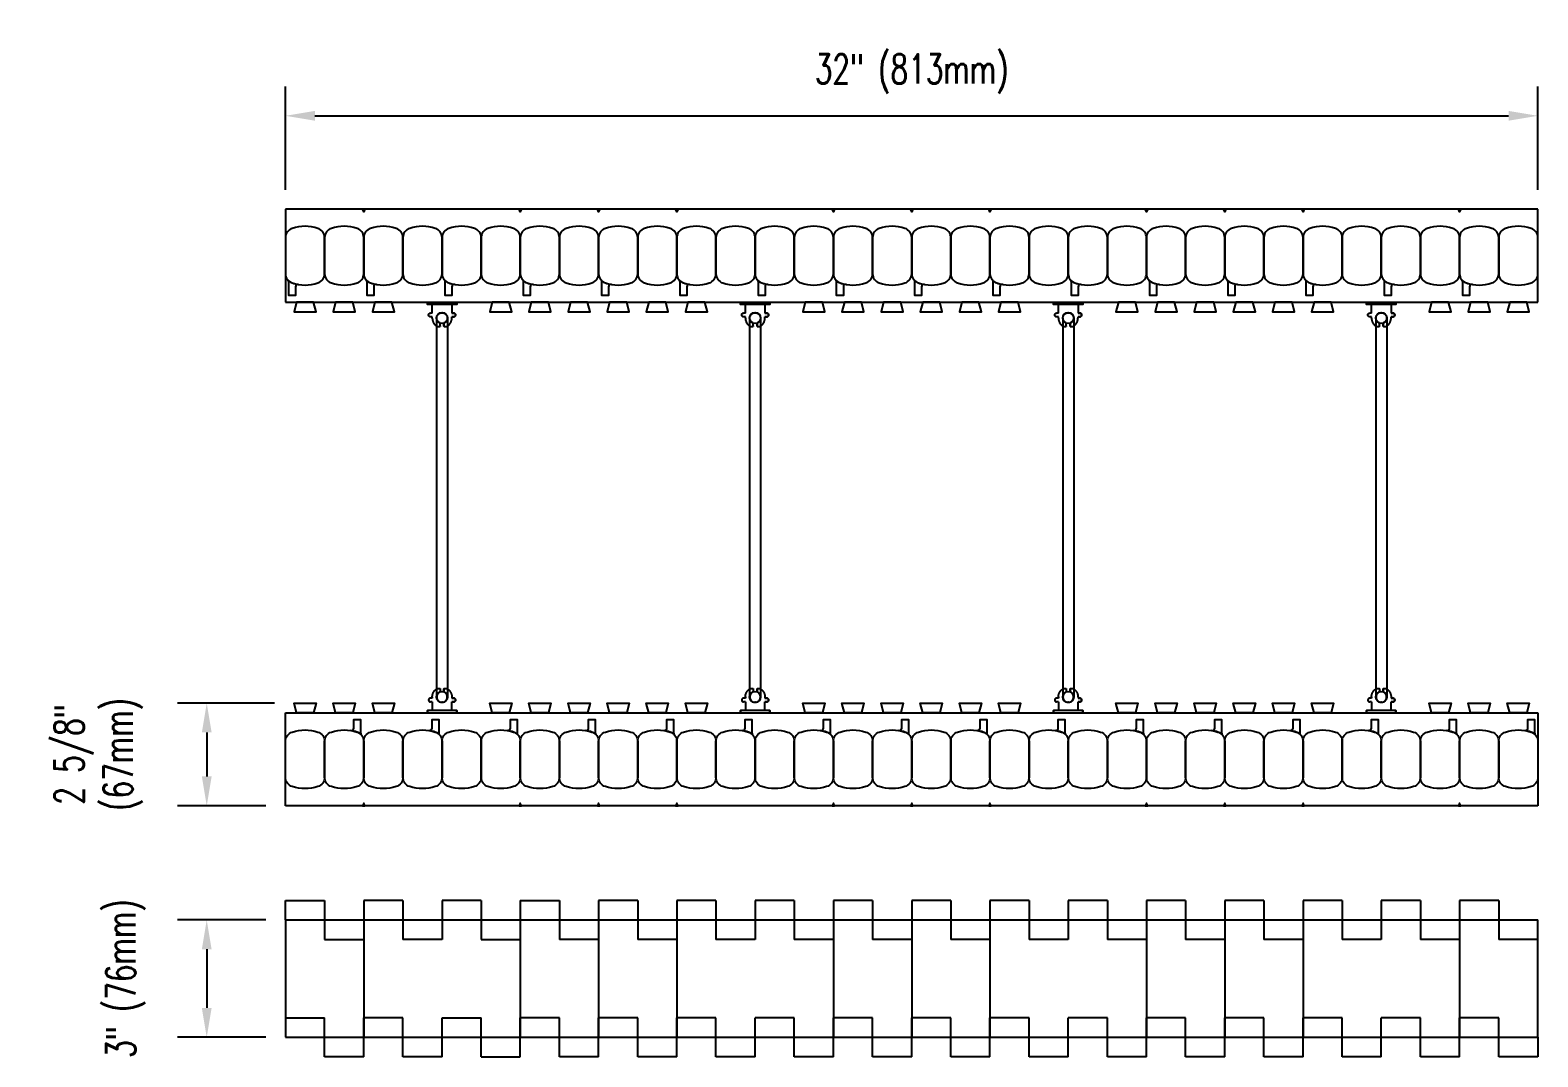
# Model space of a CAD drawing. Header units: inches. Extents: x 356.1 to 397.8, y 135.1 to 194.9.
# Drawn here: x 356.08 to 394.61, y 168.63 to 194.88 of the extents above; entities that cross this region are included whole.
import ezdxf

# ---------------------------------------------------------------- set-up
doc = ezdxf.new("R2010")
doc.units = ezdxf.units.IN
doc.header["$MEASUREMENT"] = 0
for name, color, linetype in [('line25', 2, 'Continuous'), ('LINE50', 5, 'Continuous'), ('LINE9', 9, 'Continuous'), ('TEXT', 4, 'Continuous')]:
    doc.layers.add(name, color=color, linetype=linetype)
doc.styles.add('DIM', font='romans.shx', dxfattribs={"width": 0.7})
doc.dimstyles.new('ext_8', dxfattribs={"dimscale": 8, "dimtxt": 0.09375, "dimasz": 0.09375, "dimexe": 0.09375, "dimexo": 0.0625, "dimgap": 0.0625, "dimtad": 1, "dimdec": 3, "dimzin": 3, "dimdsep": 46, "dimlunit": 4, "dimtxsty": 'DIM', "dimcen": 0.09, "dimdle": 0.09375, "dimclrt": 4, "dimadec": 0, "dimazin": 0, "dimtfac": 1, "dimtdec": 3, "dimtmove": 2, "dimatfit": 3, "dimfxl": 0, "dimfrac": 2, "dimtolj": 1, "dimtzin": 0, "dimarcsym": 0})

# ---------------------------------------------------------------- blocks, each defined once
blk = doc.blocks.new('*D30')
at = {"layer": 'Defpoints', "color": 0}
for p in [(362.61, 172.132), (360.597, 169.132), (362.61, 169.132)]:
    blk.add_point(p, dxfattribs=at)
at = {"layer": 'TEXT', "color": 0, "lineweight": -2}
for p, q in [((362.11, 172.132), (359.847, 172.132)), ((360.597, 171.382), (360.597, 169.882)), ((362.11, 169.132), (359.847, 169.132))]:
    blk.add_line(p, q, dxfattribs=at)
at = {"layer": 'TEXT', "color": 0}
for points in [[(360.472, 171.382), (360.722, 171.382), (360.597, 172.132)], [(360.472, 169.882), (360.722, 169.882), (360.597, 169.132)]]:
    blk.add_solid(points, dxfattribs=at)
at = {"layer": 'TEXT', "color": 4, "insert": (358.526, 170.632), "char_height": 0.75, "attachment_point": 5, "rotation": 90, "style": 'DIM'}
blk.add_mtext('\\A1;3" (76mm)', dxfattribs=at)
blk = doc.blocks.new('*D31')
at = {"layer": 'Defpoints', "color": 0}
for p in [(362.829, 177.675), (360.597, 175.05), (362.61, 175.05)]:
    blk.add_point(p, dxfattribs=at)
at = {"layer": 'TEXT', "color": 0, "lineweight": -2}
for p, q in [((362.329, 177.675), (359.847, 177.675)), ((360.597, 176.925), (360.597, 175.8)), ((362.11, 175.05), (359.847, 175.05))]:
    blk.add_line(p, q, dxfattribs=at)
at = {"layer": 'TEXT', "color": 0}
for points in [[(360.472, 176.925), (360.722, 176.925), (360.597, 177.675)], [(360.472, 175.8), (360.722, 175.8), (360.597, 175.05)]]:
    blk.add_solid(points, dxfattribs=at)
at = {"layer": 'TEXT', "color": 4, "insert": (357.83, 176.363), "char_height": 0.75, "attachment_point": 5, "rotation": 90, "style": 'DIM'}
blk.add_mtext('\\A1;2 5/8"\\P(67mm)', dxfattribs=at)
blk = doc.blocks.new('*D32')
at = {"layer": 'Defpoints', "color": 0}
for p in [(394.61, 192.688), (362.61, 190.3), (394.61, 190.3)]:
    blk.add_point(p, dxfattribs=at)
at = {"layer": 'TEXT', "color": 0, "lineweight": -2}
for p, q in [((362.61, 190.8), (362.61, 193.438)), ((394.61, 190.8), (394.61, 193.438)), ((363.36, 192.688), (393.86, 192.688))]:
    blk.add_line(p, q, dxfattribs=at)
at = {"layer": 'TEXT', "color": 0}
for points in [[(363.36, 192.813), (363.36, 192.563), (362.61, 192.688)], [(393.86, 192.813), (393.86, 192.563), (394.61, 192.688)]]:
    blk.add_solid(points, dxfattribs=at)
at = {"layer": 'TEXT', "color": 4, "insert": (378.61, 193.76), "char_height": 0.75, "attachment_point": 5, "style": 'DIM'}
blk.add_mtext('\\A1;32" (813mm)', dxfattribs=at)
blk = doc.blocks.new('Connector')
blk.add_point((0.271, 0))
at = {"layer": 'LINE9'}
for p, q in [((0, 0.375), (0, -0.375)), ((0.062, -0.375), (0.062, 0.375)), ((0.281, 0.25), (0.062, 0.25))]:
    blk.add_line(p, q, dxfattribs=at)
for points, weights in [([(0.007, 0.375), (0.004, 0.375), (0, 0.375)], [1, 0.972587069138, 0.950305488115]), ([(0.327, 0.343), (0.308, 0.343), (0.281, 0.317), (0.281, 0.297)], [1, 0.85355339, 0.85355339, 1]), ([(0.328, 0.343), (0.327, 0.343), (0.327, 0.343)], [1, 0.70710678, 1]), ([(0.375, 0.297), (0.375, 0.317), (0.348, 0.343), (0.329, 0.343)], [1, 0.85355339, 0.85355339, 1]), ([(0.406, 0.25), (0.546, 0.25), (0.619, 0.131)], [0.958404415409, 0.794674173519, 0.864651571113]), ([(0.619, 0.052), (0.612, 0.049), (0.604, 0.049)], [0.83615024178, 0.892081430621, 1]), ([(0, -0.375), (0.004, -0.375), (0.007, -0.375)], [0.950305488115, 0.972587069138, 1]), ([(0.281, -0.297), (0.281, -0.317), (0.308, -0.343), (0.327, -0.343)], [1, 0.85355339, 0.85355339, 1]), ([(0.327, -0.343), (0.281, -0.343), (0.281, -0.297)], [1, 0.70710678, 1]), ([(0.329, -0.343), (0.348, -0.343), (0.375, -0.317), (0.375, -0.297)], [1, 0.85355339, 0.85355339, 1]), ([(0.375, -0.297), (0.375, -0.343), (0.329, -0.343)], [1, 0.70710678, 1]), ([(0.619, -0.131), (0.546, -0.25), (0.406, -0.25)], [0.864651574428, 0.794674169686, 0.958404415195]), ([(0.604, -0.049), (0.612, -0.049), (0.619, -0.052)], [1, 0.89208144177, 0.836150253337])]:
    blk.add_rational_spline(points, weights, degree=2, dxfattribs=at)
for points, degree in [([(0, 0.375), (0.002, 0.375), (0.005, 0.375), (0.007, 0.375)], 3), ([(0.007, 0.375), (0.021, 0.375), (0.051, 0.375), (0.062, 0.375), (0.062, 0.375)], 3), ([(0.281, 0.25), (0.281, 0.297)], 1), ([(0.327, 0.343), (0.327, 0.343), (0.328, 0.343), (0.328, 0.343)], 3), ([(0.328, 0.343), (0.329, 0.343), (0.329, 0.343), (0.329, 0.343)], 3), ([(0.375, 0.25), (0.375, 0.297)], 1), ([(0.406, 0.25), (0.375, 0.25)], 1), ([(0.406, 0.25), (0.406, 0.25)], 1), ([(0.406, 0.25), (0.406, 0.25)], 1), ([(0.406, 0.25), (0.406, 0.25)], 1), ([(0.406, 0.25), (0.406, 0.25)], 1), ([(0.406, 0.25), (0.406, 0.25)], 1), ([(0.406, 0.25), (0.406, 0.25)], 1), ([(0.406, 0.25), (0.406, 0.25)], 1), ([(0.406, 0.25), (0.406, 0.25)], 1), ([(0.406, 0.25), (0.406, 0.25)], 1), ([(0.406, 0.25), (0.406, 0.25)], 1), ([(0.406, 0.25), (0.406, 0.25)], 1), ([(0.406, 0.25), (0.406, 0.25)], 1), ([(0.406, 0.25), (0.406, 0.25)], 1), ([(0.406, 0.25), (0.406, 0.25)], 1), ([(0.406, 0.25), (0.406, 0.25)], 1), ([(0.406, 0.25), (0.406, 0.25)], 1), ([(0.406, 0.25), (0.406, 0.25)], 1), ([(0.406, 0.25), (0.406, 0.25)], 1), ([(0.406, 0.25), (0.406, 0.25)], 1), ([(0.406, 0.25), (0.406, 0.25)], 1), ([(0.406, 0.25), (0.406, 0.25)], 1), ([(0.406, 0.25), (0.406, 0.25)], 1), ([(0.406, 0.25), (0.406, 0.25)], 1), ([(0.406, 0.25), (0.406, 0.25)], 1), ([(0.604, 0.049), (0.532, 0.049)], 1), ([(0.532, 0.049), (0.532, 0.049)], 1), ([(0.532, 0.049), (0.532, 0.049)], 1), ([(0.532, 0.049), (0.532, 0.049)], 1), ([(0.532, 0.049), (0.532, 0.049)], 1), ([(0.532, 0.049), (0.532, 0.049)], 1), ([(0.532, 0.049), (0.532, 0.049)], 1), ([(0.532, 0.049), (0.532, 0.049)], 1), ([(0.532, 0.049), (0.532, 0.049)], 1), ([(0.532, 0.049), (0.532, 0.049)], 1), ([(0.532, 0.049), (0.532, 0.049)], 1), ([(0.604, 0.049), (0.609, 0.049), (0.614, 0.05), (0.619, 0.052)], 3), ([(0.604, 0.049), (0.604, 0.049)], 1), ([(0.604, 0.049), (0.604, 0.049)], 1), ([(0.604, 0.049), (0.604, 0.049)], 1), ([(0.604, 0.049), (0.604, 0.049)], 1), ([(0.619, 0.131), (0.619, 0.052)], 1), ([(0.619, 0.131), (0.619, 0.131)], 1), ([(0.619, 0.131), (0.619, 0.131)], 1), ([(0.619, 0.131), (0.619, 0.131)], 1), ([(0.619, 0.131), (0.619, 0.131)], 1), ([(0.007, -0.375), (0.005, -0.375), (0.002, -0.375), (0, -0.375)], 3), ([(0.062, -0.375), (0.062, -0.375), (0.051, -0.375), (0.021, -0.375), (0.007, -0.375)], 3), ([(0.062, -0.25), (0.281, -0.25)], 1), ([(0.281, -0.297), (0.281, -0.25)], 1), ([(0.281, -0.25), (0.281, -0.297)], 1), ([(0.328, -0.343), (0.328, -0.343), (0.327, -0.343), (0.327, -0.343)], 3), ([(0.329, -0.343), (0.329, -0.343), (0.329, -0.343), (0.328, -0.343)], 3), ([(0.375, -0.25), (0.375, -0.297)], 1), ([(0.375, -0.297), (0.375, -0.25)], 1), ([(0.406, -0.25), (0.375, -0.25)], 1), ([(0.406, -0.25), (0.406, -0.25)], 1), ([(0.406, -0.25), (0.406, -0.25)], 1), ([(0.406, -0.25), (0.406, -0.25)], 1), ([(0.406, -0.25), (0.406, -0.25)], 1), ([(0.406, -0.25), (0.406, -0.25)], 1), ([(0.406, -0.25), (0.406, -0.25)], 1), ([(0.406, -0.25), (0.406, -0.25)], 1), ([(0.406, -0.25), (0.406, -0.25)], 1), ([(0.406, -0.25), (0.406, -0.25)], 1), ([(0.406, -0.25), (0.406, -0.25)], 1), ([(0.406, -0.25), (0.406, -0.25)], 1), ([(0.532, -0.049), (0.604, -0.049)], 1), ([(0.604, -0.049), (0.58, -0.049), (0.556, -0.049), (0.532, -0.049)], 3), ([(0.532, -0.049), (0.532, -0.049)], 1), ([(0.532, -0.049), (0.532, -0.049)], 1), ([(0.532, -0.049), (0.532, -0.049)], 1), ([(0.532, -0.049), (0.532, -0.049)], 1), ([(0.619, -0.052), (0.614, -0.05), (0.609, -0.049), (0.604, -0.049)], 3), ([(0.604, -0.049), (0.604, -0.049)], 1), ([(0.604, -0.049), (0.604, -0.049)], 1), ([(0.604, -0.049), (0.604, -0.049)], 1), ([(0.604, -0.049), (0.604, -0.049)], 1), ([(0.604, -0.049), (0.604, -0.049)], 1), ([(0.604, -0.049), (0.604, -0.049)], 1), ([(0.604, -0.049), (0.604, -0.049)], 1), ([(0.604, -0.049), (0.604, -0.049)], 1), ([(0.619, -0.052), (0.619, -0.131)], 1), ([(0.619, -0.131), (0.619, -0.131)], 1), ([(0.619, -0.131), (0.619, -0.131)], 1), ([(0.619, -0.131), (0.619, -0.131)], 1), ([(0.619, -0.131), (0.619, -0.131)], 1)]:
    blk.add_open_spline(points, degree=degree, dxfattribs=at)
for points, weights, knots in [([(0.062, 0.375), (0.062, 0.375), (0.046, 0.375), (0.03, 0.375), (0.007, 0.375)], [0.868718858569, 0.861102746415, 1, 0.861102734288, 0.868718859898], [0, 0, 0, 0.5, 0.5, 1, 1, 1]), ([(0.532, 0.049), (0.472, 0.203), (0.333, 0.113), (0.157, 0), (0.333, -0.113), (0.472, -0.203), (0.532, -0.049)], [0.899508922286, 0.599718215298, 1, 0.54226024, 1, 0.599718224335, 0.899508908749], [0, 0, 0, 0.318112, 0.318112, 0.681888, 0.681888, 1, 1, 1]), ([(0.007, -0.375), (0.03, -0.375), (0.046, -0.375), (0.062, -0.375), (0.062, -0.375)], [0.868718859319, 0.861102739573, 1, 0.861102742958, 0.868718858948], [0, 0, 0, 0.5, 0.5, 1, 1, 1])]:
    blk.add_rational_spline(points, weights, degree=2, knots=knots, dxfattribs=at)
blk = doc.blocks.new('WEB_CENTRE_TOP_10')
for p, q in [((-0.141, 9.688), (-0.141, 0)), ((0.141, 9.688), (0.141, 0))]:
    blk.add_line(p, q)
for centre in [(0, 9.688), (0, 0)]:
    blk.add_circle(centre, 0.141)

msp = doc.modelspace()

# ---------------------------------------------------------------- linework, layer by layer
at = {"layer": 'line25'}
for p, q in [((362.6098, 187.9253), (394.6098, 187.9253)), ((362.6098, 177.4253), (394.6098, 177.4253)), ((364.6098, 172.1319), (364.6098, 169.1319)), ((368.6098, 172.1319), (368.6098, 169.1319)), ((370.6098, 172.1319), (370.6098, 169.1319)), ((372.6098, 172.1319), (372.6098, 169.1319)), ((376.6098, 172.1319), (376.6098, 169.1319)), ((378.6098, 172.1319), (378.6098, 169.1319)), ((380.6098, 172.1319), (380.6098, 169.1319)), ((384.6098, 172.1319), (384.6098, 169.1319)), ((386.6098, 172.1319), (386.6098, 169.1319)), ((388.6098, 172.1319), (388.6098, 169.1319)), ((392.6098, 172.1319), (392.6098, 169.1319))]:
    msp.add_line(p, q, dxfattribs=at)
for points in [[(362.891, 187.9253), (362.8286, 187.6753), (363.391, 187.6753), (363.3286, 187.9253)], [(363.891, 187.9253), (363.8286, 187.6753), (364.391, 187.6753), (364.3286, 187.9253)], [(364.891, 187.9253), (364.8286, 187.6753), (365.391, 187.6753), (365.3286, 187.9253)], [(367.891, 187.9253), (367.8286, 187.6753), (368.391, 187.6753), (368.3286, 187.9253)], [(368.891, 187.9253), (368.8286, 187.6753), (369.391, 187.6753), (369.3286, 187.9253)], [(369.891, 187.9253), (369.8286, 187.6753), (370.391, 187.6753), (370.3286, 187.9253)], [(370.891, 187.9253), (370.8286, 187.6753), (371.391, 187.6753), (371.3286, 187.9253)], [(371.891, 187.9253), (371.8286, 187.6753), (372.391, 187.6753), (372.3286, 187.9253)], [(372.891, 187.9253), (372.8286, 187.6753), (373.391, 187.6753), (373.3286, 187.9253)], [(375.891, 187.9253), (375.8286, 187.6753), (376.391, 187.6753), (376.3286, 187.9253)], [(376.891, 187.9253), (376.8286, 187.6753), (377.391, 187.6753), (377.3286, 187.9253)], [(377.891, 187.9253), (377.8286, 187.6753), (378.391, 187.6753), (378.3286, 187.9253)], [(378.891, 187.9253), (378.8286, 187.6753), (379.391, 187.6753), (379.3286, 187.9253)], [(379.891, 187.9253), (379.8286, 187.6753), (380.391, 187.6753), (380.3286, 187.9253)], [(380.891, 187.9253), (380.8286, 187.6753), (381.391, 187.6753), (381.3286, 187.9253)], [(383.891, 187.9253), (383.8286, 187.6753), (384.391, 187.6753), (384.3286, 187.9253)], [(384.891, 187.9253), (384.8286, 187.6753), (385.391, 187.6753), (385.3286, 187.9253)], [(385.891, 187.9253), (385.8286, 187.6753), (386.391, 187.6753), (386.3286, 187.9253)], [(386.891, 187.9253), (386.8286, 187.6753), (387.391, 187.6753), (387.3286, 187.9253)], [(387.891, 187.9253), (387.8286, 187.6753), (388.391, 187.6753), (388.3286, 187.9253)], [(388.891, 187.9253), (388.8286, 187.6753), (389.391, 187.6753), (389.3286, 187.9253)], [(391.891, 187.9253), (391.8286, 187.6753), (392.391, 187.6753), (392.3286, 187.9253)], [(392.891, 187.9253), (392.8286, 187.6753), (393.391, 187.6753), (393.3286, 187.9253)], [(393.891, 187.9253), (393.8286, 187.6753), (394.391, 187.6753), (394.3286, 187.9253)], [(362.891, 177.4253), (362.8286, 177.6753), (363.391, 177.6753), (363.3286, 177.4253)], [(363.891, 177.4253), (363.8286, 177.6753), (364.391, 177.6753), (364.3286, 177.4253)], [(364.891, 177.4253), (364.8286, 177.6753), (365.391, 177.6753), (365.3286, 177.4253)], [(367.891, 177.4253), (367.8286, 177.6753), (368.391, 177.6753), (368.3286, 177.4253)], [(368.891, 177.4253), (368.8286, 177.6753), (369.391, 177.6753), (369.3286, 177.4253)], [(369.891, 177.4253), (369.8286, 177.6753), (370.391, 177.6753), (370.3286, 177.4253)], [(370.891, 177.4253), (370.8286, 177.6753), (371.391, 177.6753), (371.3286, 177.4253)], [(371.891, 177.4253), (371.8286, 177.6753), (372.391, 177.6753), (372.3286, 177.4253)], [(372.891, 177.4253), (372.8286, 177.6753), (373.391, 177.6753), (373.3286, 177.4253)], [(375.891, 177.4253), (375.8286, 177.6753), (376.391, 177.6753), (376.3286, 177.4253)], [(376.891, 177.4253), (376.8286, 177.6753), (377.391, 177.6753), (377.3286, 177.4253)], [(377.891, 177.4253), (377.8286, 177.6753), (378.391, 177.6753), (378.3286, 177.4253)], [(378.891, 177.4253), (378.8286, 177.6753), (379.391, 177.6753), (379.3286, 177.4253)], [(379.891, 177.4253), (379.8286, 177.6753), (380.391, 177.6753), (380.3286, 177.4253)], [(380.891, 177.4253), (380.8286, 177.6753), (381.391, 177.6753), (381.3286, 177.4253)], [(383.891, 177.4253), (383.8286, 177.6753), (384.391, 177.6753), (384.3286, 177.4253)], [(384.891, 177.4253), (384.8286, 177.6753), (385.391, 177.6753), (385.3286, 177.4253)], [(385.891, 177.4253), (385.8286, 177.6753), (386.391, 177.6753), (386.3286, 177.4253)], [(386.891, 177.4253), (386.8286, 177.6753), (387.391, 177.6753), (387.3286, 177.4253)], [(387.891, 177.4253), (387.8286, 177.6753), (388.391, 177.6753), (388.3286, 177.4253)], [(388.891, 177.4253), (388.8286, 177.6753), (389.391, 177.6753), (389.3286, 177.4253)], [(391.891, 177.4253), (391.8286, 177.6753), (392.391, 177.6753), (392.3286, 177.4253)], [(392.891, 177.4253), (392.8286, 177.6753), (393.391, 177.6753), (393.3286, 177.4253)], [(393.891, 177.4253), (393.8286, 177.6753), (394.391, 177.6753), (394.3286, 177.4253)]]:
    msp.add_lwpolyline(points, close=True, dxfattribs=at)
at = {"layer": 'LINE50'}
for p, q in [((362.6098, 190.3003), (362.6098, 187.9253)), ((394.6098, 190.3003), (362.6098, 190.3003)), ((394.6098, 187.9253), (394.6098, 190.3003)), ((362.6098, 175.0503), (362.6098, 177.4253)), ((394.6098, 177.4253), (394.6098, 175.0503)), ((394.6098, 175.0503), (362.6098, 175.0503)), ((362.6098, 172.1319), (362.6098, 169.1319)), ((362.6098, 172.1319), (394.6098, 172.1319)), ((394.6098, 169.1319), (394.6098, 172.1319)), ((362.6098, 169.1319), (394.6098, 169.1319))]:
    msp.add_line(p, q, dxfattribs=at)
at = {"layer": 'LINE9'}
for p, q in [((362.6098, 172.1319), (362.6098, 172.6319)), ((362.6098, 172.6319), (363.6098, 172.6319)), ((363.6098, 172.6319), (363.6098, 171.6319)), ((365.6098, 172.6319), (364.6098, 172.6319)), ((364.6098, 172.6319), (364.6098, 171.6319)), ((365.6098, 172.6319), (365.6098, 171.6319)), ((367.6098, 172.6319), (366.6098, 172.6319)), ((366.6098, 172.6319), (366.6098, 171.6319)), ((367.6098, 172.6319), (367.6098, 171.6319)), ((368.6098, 172.6319), (369.6098, 172.6319)), ((368.6098, 172.6319), (368.6098, 171.6319)), ((369.6098, 172.6319), (369.6098, 171.6319)), ((371.6098, 172.6319), (370.6098, 172.6319)), ((370.6098, 172.6319), (370.6098, 171.6319)), ((371.6098, 172.6319), (371.6098, 171.6319)), ((372.6098, 172.6319), (372.6098, 171.6319)), ((373.6098, 172.6319), (372.6098, 172.6319)), ((373.6098, 172.6319), (373.6098, 171.6319)), ((375.6098, 172.6319), (374.6098, 172.6319)), ((374.6098, 172.6319), (374.6098, 171.6319)), ((375.6098, 172.6319), (375.6098, 171.6319)), ((376.6098, 172.6319), (376.6098, 171.6319)), ((377.6098, 172.6319), (376.6098, 172.6319)), ((377.6098, 172.6319), (377.6098, 171.6319)), ((379.6098, 172.6319), (378.6098, 172.6319)), ((378.6098, 172.6319), (378.6098, 171.6319)), ((379.6098, 172.6319), (379.6098, 171.6319)), ((380.6098, 172.6319), (380.6098, 171.6319)), ((381.6098, 172.6319), (380.6098, 172.6319)), ((381.6098, 172.6319), (381.6098, 171.6319)), ((383.6098, 172.6319), (382.6098, 172.6319)), ((382.6098, 172.6319), (382.6098, 171.6319)), ((383.6098, 172.6319), (383.6098, 171.6319)), ((385.6098, 172.6319), (384.6098, 172.6319)), ((384.6098, 172.6319), (384.6098, 171.6319)), ((385.6098, 172.6319), (385.6098, 171.6319)), ((387.6098, 172.6319), (386.6098, 172.6319)), ((386.6098, 172.6319), (386.6098, 171.6319)), ((387.6098, 172.6319), (387.6098, 171.6319)), ((389.6098, 172.6319), (388.6098, 172.6319)), ((388.6098, 172.6319), (388.6098, 171.6319)), ((389.6098, 172.6319), (389.6098, 171.6319)), ((390.6098, 172.6319), (390.6098, 171.6319)), ((391.6098, 172.6319), (390.6098, 172.6319)), ((391.6098, 172.6319), (391.6098, 171.6319)), ((393.6098, 172.6319), (392.6098, 172.6319)), ((392.6098, 172.6319), (392.6098, 171.6319)), ((393.6098, 172.6319), (393.6098, 171.6319)), ((363.6098, 171.6319), (364.6098, 171.6319)), ((366.6098, 171.6319), (365.6098, 171.6319)), ((367.6098, 171.6319), (368.6098, 171.6319)), ((370.6098, 171.6319), (369.6098, 171.6319)), ((372.6098, 171.6319), (371.6098, 171.6319)), ((374.6098, 171.6319), (373.6098, 171.6319)), ((376.6098, 171.6319), (375.6098, 171.6319)), ((378.6098, 171.6319), (377.6098, 171.6319)), ((380.6098, 171.6319), (379.6098, 171.6319)), ((382.6098, 171.6319), (381.6098, 171.6319)), ((384.6098, 171.6319), (383.6098, 171.6319)), ((386.6098, 171.6319), (385.6098, 171.6319)), ((388.6098, 171.6319), (387.6098, 171.6319)), ((390.6098, 171.6319), (389.6098, 171.6319)), ((392.6098, 171.6319), (391.6098, 171.6319)), ((394.6098, 171.6319), (393.6098, 171.6319)), ((362.6098, 169.6319), (363.6098, 169.6319)), ((363.6098, 168.6319), (363.6098, 169.6319)), ((364.6098, 168.6319), (364.6098, 169.6319)), ((365.6098, 169.6319), (364.6098, 169.6319)), ((365.6098, 168.6319), (365.6098, 169.6319)), ((366.6098, 169.6319), (367.6098, 169.6319)), ((366.6098, 168.6319), (366.6098, 169.6319)), ((367.6098, 168.6319), (367.6098, 169.6319)), ((369.6098, 169.6319), (368.6098, 169.6319)), ((368.6098, 168.6319), (368.6098, 169.6319)), ((369.6098, 168.6319), (369.6098, 169.6319)), ((371.6098, 169.6319), (370.6098, 169.6319)), ((370.6098, 168.6319), (370.6098, 169.6319)), ((371.6098, 168.6319), (371.6098, 169.6319)), ((372.6098, 168.6319), (372.6098, 169.6319)), ((373.6098, 169.6319), (372.6098, 169.6319)), ((373.6098, 168.6319), (373.6098, 169.6319)), ((374.6098, 168.6319), (374.6098, 169.6319)), ((375.6098, 169.6319), (374.6098, 169.6319)), ((375.6098, 168.6319), (375.6098, 169.6319)), ((376.6098, 168.6319), (376.6098, 169.6319)), ((377.6098, 169.6319), (376.6098, 169.6319)), ((377.6098, 168.6319), (377.6098, 169.6319)), ((378.6098, 168.6319), (378.6098, 169.6319)), ((379.6098, 169.6319), (378.6098, 169.6319)), ((379.6098, 168.6319), (379.6098, 169.6319)), ((380.6098, 168.6319), (380.6098, 169.6319)), ((381.6098, 169.6319), (380.6098, 169.6319)), ((381.6098, 168.6319), (381.6098, 169.6319)), ((383.6098, 169.6319), (382.6098, 169.6319)), ((382.6098, 168.6319), (382.6098, 169.6319)), ((383.6098, 168.6319), (383.6098, 169.6319)), ((385.6098, 169.6319), (384.6098, 169.6319)), ((384.6098, 168.6319), (384.6098, 169.6319)), ((385.6098, 168.6319), (385.6098, 169.6319)), ((387.6098, 169.6319), (386.6098, 169.6319)), ((386.6098, 168.6319), (386.6098, 169.6319)), ((387.6098, 168.6319), (387.6098, 169.6319)), ((388.6098, 168.6319), (388.6098, 169.6319)), ((389.6098, 169.6319), (388.6098, 169.6319)), ((389.6098, 168.6319), (389.6098, 169.6319)), ((390.6098, 168.6319), (390.6098, 169.6319)), ((391.6098, 169.6319), (390.6098, 169.6319)), ((391.6098, 168.6319), (391.6098, 169.6319)), ((392.6098, 168.6319), (392.6098, 169.6319)), ((393.6098, 169.6319), (392.6098, 169.6319)), ((393.6098, 168.6319), (393.6098, 169.6319)), ((394.6098, 169.1319), (394.6098, 168.6319)), ((364.6098, 168.6319), (363.6098, 168.6319)), ((366.6098, 168.6319), (365.6098, 168.6319)), ((367.6098, 168.6319), (368.6098, 168.6319)), ((370.6098, 168.6319), (369.6098, 168.6319)), ((372.6098, 168.6319), (371.6098, 168.6319)), ((374.6098, 168.6319), (373.6098, 168.6319)), ((376.6098, 168.6319), (375.6098, 168.6319)), ((378.6098, 168.6319), (377.6098, 168.6319)), ((380.6098, 168.6319), (379.6098, 168.6319)), ((382.6098, 168.6319), (381.6098, 168.6319)), ((384.6098, 168.6319), (383.6098, 168.6319)), ((386.6098, 168.6319), (385.6098, 168.6319)), ((388.6098, 168.6319), (387.6098, 168.6319)), ((390.6098, 168.6319), (389.6098, 168.6319)), ((392.6098, 168.6319), (391.6098, 168.6319)), ((394.6098, 168.6319), (393.6098, 168.6319))]:
    msp.add_line(p, q, dxfattribs=at)
for points in [[(364.641, 190.3003), (364.6098, 190.2359), (364.5785, 190.3003)], [(368.641, 190.3003), (368.6098, 190.2359), (368.5785, 190.3003)], [(370.641, 190.3003), (370.6098, 190.2359), (370.5785, 190.3003)], [(372.641, 190.3003), (372.6098, 190.2359), (372.5785, 190.3003)], [(376.641, 190.3003), (376.6098, 190.2359), (376.5785, 190.3003)], [(378.641, 190.3003), (378.6098, 190.2359), (378.5785, 190.3003)], [(380.641, 190.3003), (380.6098, 190.2359), (380.5785, 190.3003)], [(384.641, 190.3003), (384.6098, 190.2359), (384.5785, 190.3003)], [(386.641, 190.3003), (386.6098, 190.2359), (386.5785, 190.3003)], [(388.641, 190.3003), (388.6098, 190.2359), (388.5785, 190.3003)], [(392.641, 190.3003), (392.6098, 190.2359), (392.5785, 190.3003)], [(364.641, 175.0503), (364.6098, 175.1148), (364.5785, 175.0503)], [(368.641, 175.0503), (368.6098, 175.1148), (368.5785, 175.0503)], [(370.641, 175.0503), (370.6098, 175.1148), (370.5785, 175.0503)], [(372.641, 175.0503), (372.6098, 175.1148), (372.5785, 175.0503)], [(376.641, 175.0503), (376.6098, 175.1148), (376.5785, 175.0503)], [(378.641, 175.0503), (378.6098, 175.1148), (378.5785, 175.0503)], [(380.641, 175.0503), (380.6098, 175.1148), (380.5785, 175.0503)], [(384.641, 175.0503), (384.6098, 175.1148), (384.5785, 175.0503)], [(386.641, 175.0503), (386.6098, 175.1148), (386.5785, 175.0503)], [(388.641, 175.0503), (388.6098, 175.1148), (388.5785, 175.0503)], [(392.641, 175.0503), (392.6098, 175.1148), (392.5785, 175.0503)]]:
    msp.add_lwpolyline(points, close=True, dxfattribs=at)
for points in [[(362.7829, 188.4144, 0.1576708), (363.4367, 188.4144, 0.3253046), (363.6098, 188.6523), (363.6098, 189.5734, 0.3253046), (363.4367, 189.8113, 0.1576708), (362.7829, 189.8113, 0.3253046), (362.6098, 189.5734), (362.6098, 188.6523, 0.3253046)], [(363.7829, 188.4144, 0.1576708), (364.4367, 188.4144, 0.3253046), (364.6098, 188.6523), (364.6098, 189.5734, 0.3253046), (364.4367, 189.8113, 0.1576708), (363.7829, 189.8113, 0.3253046), (363.6098, 189.5734), (363.6098, 188.6523, 0.3253046)], [(364.7829, 188.4144, 0.1576708), (365.4367, 188.4144, 0.3253046), (365.6098, 188.6523), (365.6098, 189.5734, 0.3253046), (365.4367, 189.8113, 0.1576708), (364.7829, 189.8113, 0.3253046), (364.6098, 189.5734), (364.6098, 188.6523, 0.3253046)], [(365.7829, 188.4144, 0.1576708), (366.4367, 188.4144, 0.3253046), (366.6098, 188.6523), (366.6098, 189.5734, 0.3253046), (366.4367, 189.8113, 0.1576708), (365.7829, 189.8113, 0.3253046), (365.6098, 189.5734), (365.6098, 188.6523, 0.3253046)], [(366.7829, 188.4144, 0.1576708), (367.4367, 188.4144, 0.3253046), (367.6098, 188.6523), (367.6098, 189.5734, 0.3253046), (367.4367, 189.8113, 0.1576708), (366.7829, 189.8113, 0.3253046), (366.6098, 189.5734), (366.6098, 188.6523, 0.3253046)], [(367.7829, 188.4144, 0.1576708), (368.4367, 188.4144, 0.3253046), (368.6098, 188.6523), (368.6098, 189.5734, 0.3253046), (368.4367, 189.8113, 0.1576708), (367.7829, 189.8113, 0.3253046), (367.6098, 189.5734), (367.6098, 188.6523, 0.3253046)], [(368.7829, 188.4144, 0.1576708), (369.4367, 188.4144, 0.3253046), (369.6098, 188.6523), (369.6098, 189.5734, 0.3253046), (369.4367, 189.8113, 0.1576708), (368.7829, 189.8113, 0.3253046), (368.6098, 189.5734), (368.6098, 188.6523, 0.3253046)], [(369.7829, 188.4144, 0.1576708), (370.4367, 188.4144, 0.3253046), (370.6098, 188.6523), (370.6098, 189.5734, 0.3253046), (370.4367, 189.8113, 0.1576708), (369.7829, 189.8113, 0.3253046), (369.6098, 189.5734), (369.6098, 188.6523, 0.3253046)], [(370.7829, 188.4144, 0.1576708), (371.4367, 188.4144, 0.3253046), (371.6098, 188.6523), (371.6098, 189.5734, 0.3253046), (371.4367, 189.8113, 0.1576708), (370.7829, 189.8113, 0.3253046), (370.6098, 189.5734), (370.6098, 188.6523, 0.3253046)], [(371.7829, 188.4144, 0.1576708), (372.4367, 188.4144, 0.3253046), (372.6098, 188.6523), (372.6098, 189.5734, 0.3253046), (372.4367, 189.8113, 0.1576708), (371.7829, 189.8113, 0.3253046), (371.6098, 189.5734), (371.6098, 188.6523, 0.3253046)], [(372.7829, 188.4144, 0.1576708), (373.4367, 188.4144, 0.3253046), (373.6098, 188.6523), (373.6098, 189.5734, 0.3253046), (373.4367, 189.8113, 0.1576708), (372.7829, 189.8113, 0.3253046), (372.6098, 189.5734), (372.6098, 188.6523, 0.3253046)], [(373.7829, 188.4144, 0.1576708), (374.4367, 188.4144, 0.3253046), (374.6098, 188.6523), (374.6098, 189.5734, 0.3253046), (374.4367, 189.8113, 0.1576708), (373.7829, 189.8113, 0.3253046), (373.6098, 189.5734), (373.6098, 188.6523, 0.3253046)], [(374.7829, 188.4144, 0.1576708), (375.4367, 188.4144, 0.3253046), (375.6098, 188.6523), (375.6098, 189.5734, 0.3253046), (375.4367, 189.8113, 0.1576708), (374.7829, 189.8113, 0.3253046), (374.6098, 189.5734), (374.6098, 188.6523, 0.3253046)], [(375.7829, 188.4144, 0.1576708), (376.4367, 188.4144, 0.3253046), (376.6098, 188.6523), (376.6098, 189.5734, 0.3253046), (376.4367, 189.8113, 0.1576708), (375.7829, 189.8113, 0.3253046), (375.6098, 189.5734), (375.6098, 188.6523, 0.3253046)], [(376.7829, 188.4144, 0.1576708), (377.4367, 188.4144, 0.3253046), (377.6098, 188.6523), (377.6098, 189.5734, 0.3253046), (377.4367, 189.8113, 0.1576708), (376.7829, 189.8113, 0.3253046), (376.6098, 189.5734), (376.6098, 188.6523, 0.3253046)], [(377.7829, 188.4144, 0.1576708), (378.4367, 188.4144, 0.3253046), (378.6098, 188.6523), (378.6098, 189.5734, 0.3253046), (378.4367, 189.8113, 0.1576708), (377.7829, 189.8113, 0.3253046), (377.6098, 189.5734), (377.6098, 188.6523, 0.3253046)], [(378.7829, 188.4144, 0.1576708), (379.4367, 188.4144, 0.3253046), (379.6098, 188.6523), (379.6098, 189.5734, 0.3253046), (379.4367, 189.8113, 0.1576708), (378.7829, 189.8113, 0.3253046), (378.6098, 189.5734), (378.6098, 188.6523, 0.3253046)], [(379.7829, 188.4144, 0.1576708), (380.4367, 188.4144, 0.3253046), (380.6098, 188.6523), (380.6098, 189.5734, 0.3253046), (380.4367, 189.8113, 0.1576708), (379.7829, 189.8113, 0.3253046), (379.6098, 189.5734), (379.6098, 188.6523, 0.3253046)], [(380.7829, 188.4144, 0.1576708), (381.4367, 188.4144, 0.3253046), (381.6098, 188.6523), (381.6098, 189.5734, 0.3253046), (381.4367, 189.8113, 0.1576708), (380.7829, 189.8113, 0.3253046), (380.6098, 189.5734), (380.6098, 188.6523, 0.3253046)], [(381.7829, 188.4144, 0.1576708), (382.4367, 188.4144, 0.3253046), (382.6098, 188.6523), (382.6098, 189.5734, 0.3253046), (382.4367, 189.8113, 0.1576708), (381.7829, 189.8113, 0.3253046), (381.6098, 189.5734), (381.6098, 188.6523, 0.3253046)], [(382.7829, 188.4144, 0.1576708), (383.4367, 188.4144, 0.3253046), (383.6098, 188.6523), (383.6098, 189.5734, 0.3253046), (383.4367, 189.8113, 0.1576708), (382.7829, 189.8113, 0.3253046), (382.6098, 189.5734), (382.6098, 188.6523, 0.3253046)], [(383.7829, 188.4144, 0.1576708), (384.4367, 188.4144, 0.3253046), (384.6098, 188.6523), (384.6098, 189.5734, 0.3253046), (384.4367, 189.8113, 0.1576708), (383.7829, 189.8113, 0.3253046), (383.6098, 189.5734), (383.6098, 188.6523, 0.3253046)], [(384.7829, 188.4144, 0.1576708), (385.4367, 188.4144, 0.3253046), (385.6098, 188.6523), (385.6098, 189.5734, 0.3253046), (385.4367, 189.8113, 0.1576708), (384.7829, 189.8113, 0.3253046), (384.6098, 189.5734), (384.6098, 188.6523, 0.3253046)], [(385.7829, 188.4144, 0.1576708), (386.4367, 188.4144, 0.3253046), (386.6098, 188.6523), (386.6098, 189.5734, 0.3253046), (386.4367, 189.8113, 0.1576708), (385.7829, 189.8113, 0.3253046), (385.6098, 189.5734), (385.6098, 188.6523, 0.3253046)], [(386.7829, 188.4144, 0.1576708), (387.4367, 188.4144, 0.3253046), (387.6098, 188.6523), (387.6098, 189.5734, 0.3253046), (387.4367, 189.8113, 0.1576708), (386.7829, 189.8113, 0.3253046), (386.6098, 189.5734), (386.6098, 188.6523, 0.3253046)], [(387.7829, 188.4144, 0.1576708), (388.4367, 188.4144, 0.3253046), (388.6098, 188.6523), (388.6098, 189.5734, 0.3253046), (388.4367, 189.8113, 0.1576708), (387.7829, 189.8113, 0.3253046), (387.6098, 189.5734), (387.6098, 188.6523, 0.3253046)], [(388.7829, 188.4144, 0.1576708), (389.4367, 188.4144, 0.3253046), (389.6098, 188.6523), (389.6098, 189.5734, 0.3253046), (389.4367, 189.8113, 0.1576708), (388.7829, 189.8113, 0.3253046), (388.6098, 189.5734), (388.6098, 188.6523, 0.3253046)], [(389.7829, 188.4144, 0.1576708), (390.4367, 188.4144, 0.3253046), (390.6098, 188.6523), (390.6098, 189.5734, 0.3253046), (390.4367, 189.8113, 0.1576708), (389.7829, 189.8113, 0.3253046), (389.6098, 189.5734), (389.6098, 188.6523, 0.3253046)], [(390.7829, 188.4144, 0.1576708), (391.4367, 188.4144, 0.3253046), (391.6098, 188.6523), (391.6098, 189.5734, 0.3253046), (391.4367, 189.8113, 0.1576708), (390.7829, 189.8113, 0.3253046), (390.6098, 189.5734), (390.6098, 188.6523, 0.3253046)], [(391.7829, 188.4144, 0.1576708), (392.4367, 188.4144, 0.3253046), (392.6098, 188.6523), (392.6098, 189.5734, 0.3253046), (392.4367, 189.8113, 0.1576708), (391.7829, 189.8113, 0.3253046), (391.6098, 189.5734), (391.6098, 188.6523, 0.3253046)], [(392.7829, 188.4144, 0.1576708), (393.4367, 188.4144, 0.3253046), (393.6098, 188.6523), (393.6098, 189.5734, 0.3253046), (393.4367, 189.8113, 0.1576708), (392.7829, 189.8113, 0.3253046), (392.6098, 189.5734), (392.6098, 188.6523, 0.3253046)], [(393.7829, 188.4144, 0.1576708), (394.4367, 188.4144, 0.3253046), (394.6098, 188.6523), (394.6098, 189.5734, 0.3253046), (394.4367, 189.8113, 0.1576708), (393.7829, 189.8113, 0.3253046), (393.6098, 189.5734), (393.6098, 188.6523, 0.3253046)], [(362.7829, 188.4144, 0.0372667), (362.9366, 188.3771, 0.4630356), (362.8639, 188.3154), (362.8639, 188.0938), (362.693, 188.0938), (362.693, 188.4399, 0.1890024), (362.6764, 188.4824, 0.1284074)], [(364.7829, 188.4144, 0.0372667), (364.9366, 188.3771, 0.4630356), (364.8639, 188.3154), (364.8639, 188.0938), (364.693, 188.0938), (364.693, 188.4399, 0.1890024), (364.6764, 188.4824, 0.1284074)], [(366.7829, 188.4144, 0.0372667), (366.9366, 188.3771, 0.4630356), (366.8639, 188.3154), (366.8639, 188.0938), (366.693, 188.0938), (366.693, 188.4399, 0.1890024), (366.6764, 188.4824, 0.1284074)], [(368.7829, 188.4144, 0.0372667), (368.9366, 188.3771, 0.4630356), (368.8639, 188.3154), (368.8639, 188.0938), (368.693, 188.0938), (368.693, 188.4399, 0.1890024), (368.6764, 188.4824, 0.1284074)], [(370.7829, 188.4144, 0.0372667), (370.9366, 188.3771, 0.4630356), (370.8639, 188.3154), (370.8639, 188.0938), (370.693, 188.0938), (370.693, 188.4399, 0.1890024), (370.6764, 188.4824, 0.1284074)], [(372.7829, 188.4144, 0.0372667), (372.9366, 188.3771, 0.4630356), (372.8639, 188.3154), (372.8639, 188.0938), (372.693, 188.0938), (372.693, 188.4399, 0.1890024), (372.6764, 188.4824, 0.1284074)], [(374.7829, 188.4144, 0.0372667), (374.9366, 188.3771, 0.4630356), (374.8639, 188.3154), (374.8639, 188.0938), (374.693, 188.0938), (374.693, 188.4399, 0.1890024), (374.6764, 188.4824, 0.1284074)], [(376.7829, 188.4144, 0.0372667), (376.9366, 188.3771, 0.4630356), (376.8639, 188.3154), (376.8639, 188.0938), (376.693, 188.0938), (376.693, 188.4399, 0.1890024), (376.6764, 188.4824, 0.1284074)], [(378.7829, 188.4144, 0.0372667), (378.9366, 188.3771, 0.4630356), (378.8639, 188.3154), (378.8639, 188.0938), (378.693, 188.0938), (378.693, 188.4399, 0.1890024), (378.6764, 188.4824, 0.1284074)], [(380.7829, 188.4144, 0.0372667), (380.9366, 188.3771, 0.4630356), (380.8639, 188.3154), (380.8639, 188.0938), (380.693, 188.0938), (380.693, 188.4399, 0.1890024), (380.6764, 188.4824, 0.1284074)], [(382.7829, 188.4144, 0.0372667), (382.9366, 188.3771, 0.4630356), (382.8639, 188.3154), (382.8639, 188.0938), (382.693, 188.0938), (382.693, 188.4399, 0.1890024), (382.6764, 188.4824, 0.1284074)], [(384.7829, 188.4144, 0.0372667), (384.9366, 188.3771, 0.4630356), (384.8639, 188.3154), (384.8639, 188.0938), (384.693, 188.0938), (384.693, 188.4399, 0.1890024), (384.6764, 188.4824, 0.1284074)], [(386.7829, 188.4144, 0.0372667), (386.9366, 188.3771, 0.4630356), (386.8639, 188.3154), (386.8639, 188.0938), (386.693, 188.0938), (386.693, 188.4399, 0.1890024), (386.6764, 188.4824, 0.1284074)], [(388.7829, 188.4144, 0.0372667), (388.9366, 188.3771, 0.4630356), (388.8639, 188.3154), (388.8639, 188.0938), (388.693, 188.0938), (388.693, 188.4399, 0.1890024), (388.6764, 188.4824, 0.1284074)], [(390.7829, 188.4144, 0.0372667), (390.9366, 188.3771, 0.4630356), (390.8639, 188.3154), (390.8639, 188.0938), (390.693, 188.0938), (390.693, 188.4399, 0.1890024), (390.6764, 188.4824, 0.1284074)], [(392.7829, 188.4144, 0.0372667), (392.9366, 188.3771, 0.4630356), (392.8639, 188.3154), (392.8639, 188.0938), (392.693, 188.0938), (392.693, 188.4399, 0.1890024), (392.6764, 188.4824, 0.1284074)], [(364.4367, 176.9363, 0.0372667), (364.283, 176.9736, 0.4630356), (364.3557, 177.0353), (364.3557, 177.2569), (364.5265, 177.2569), (364.5265, 176.9108, 0.1890024), (364.5432, 176.8683, 0.1284074)], [(366.4367, 176.9363, 0.0372667), (366.283, 176.9736, 0.4630356), (366.3557, 177.0353), (366.3557, 177.2569), (366.5265, 177.2569), (366.5265, 176.9108, 0.1890024), (366.5432, 176.8683, 0.1284074)], [(368.4367, 176.9363, 0.0372667), (368.283, 176.9736, 0.4630356), (368.3557, 177.0353), (368.3557, 177.2569), (368.5265, 177.2569), (368.5265, 176.9108, 0.1890024), (368.5432, 176.8683, 0.1284074)], [(370.4367, 176.9363, 0.0372667), (370.283, 176.9736, 0.4630356), (370.3557, 177.0353), (370.3557, 177.2569), (370.5265, 177.2569), (370.5265, 176.9108, 0.1890024), (370.5432, 176.8683, 0.1284074)], [(372.4367, 176.9363, 0.0372667), (372.283, 176.9736, 0.4630356), (372.3557, 177.0353), (372.3557, 177.2569), (372.5265, 177.2569), (372.5265, 176.9108, 0.1890024), (372.5432, 176.8683, 0.1284074)], [(374.4367, 176.9363, 0.0372667), (374.283, 176.9736, 0.4630356), (374.3557, 177.0353), (374.3557, 177.2569), (374.5265, 177.2569), (374.5265, 176.9108, 0.1890024), (374.5432, 176.8683, 0.1284074)], [(376.4367, 176.9363, 0.0372667), (376.283, 176.9736, 0.4630356), (376.3557, 177.0353), (376.3557, 177.2569), (376.5265, 177.2569), (376.5265, 176.9108, 0.1890024), (376.5432, 176.8683, 0.1284074)], [(378.4367, 176.9363, 0.0372667), (378.283, 176.9736, 0.4630356), (378.3557, 177.0353), (378.3557, 177.2569), (378.5265, 177.2569), (378.5265, 176.9108, 0.1890024), (378.5432, 176.8683, 0.1284074)], [(380.4367, 176.9363, 0.0372667), (380.283, 176.9736, 0.4630356), (380.3557, 177.0353), (380.3557, 177.2569), (380.5265, 177.2569), (380.5265, 176.9108, 0.1890024), (380.5432, 176.8683, 0.1284074)], [(382.4367, 176.9363, 0.0372667), (382.283, 176.9736, 0.4630356), (382.3557, 177.0353), (382.3557, 177.2569), (382.5265, 177.2569), (382.5265, 176.9108, 0.1890024), (382.5432, 176.8683, 0.1284074)], [(384.4367, 176.9363, 0.0372667), (384.283, 176.9736, 0.4630356), (384.3557, 177.0353), (384.3557, 177.2569), (384.5265, 177.2569), (384.5265, 176.9108, 0.1890024), (384.5432, 176.8683, 0.1284074)], [(386.4367, 176.9363, 0.0372667), (386.283, 176.9736, 0.4630356), (386.3557, 177.0353), (386.3557, 177.2569), (386.5265, 177.2569), (386.5265, 176.9108, 0.1890024), (386.5432, 176.8683, 0.1284074)], [(388.4367, 176.9363, 0.0372667), (388.283, 176.9736, 0.4630356), (388.3557, 177.0353), (388.3557, 177.2569), (388.5265, 177.2569), (388.5265, 176.9108, 0.1890024), (388.5432, 176.8683, 0.1284074)], [(390.4367, 176.9363, 0.0372667), (390.283, 176.9736, 0.4630356), (390.3557, 177.0353), (390.3557, 177.2569), (390.5265, 177.2569), (390.5265, 176.9108, 0.1890024), (390.5432, 176.8683, 0.1284074)], [(392.4367, 176.9363, 0.0372667), (392.283, 176.9736, 0.4630356), (392.3557, 177.0353), (392.3557, 177.2569), (392.5265, 177.2569), (392.5265, 176.9108, 0.1890024), (392.5432, 176.8683, 0.1284074)], [(394.4367, 176.9363, 0.0372667), (394.283, 176.9736, 0.4630356), (394.3557, 177.0353), (394.3557, 177.2569), (394.5265, 177.2569), (394.5265, 176.9108, 0.1890024), (394.5432, 176.8683, 0.1284074)], [(362.7829, 176.9363, -0.1576708), (363.4367, 176.9363, -0.3253046), (363.6098, 176.6984), (363.6098, 175.7773, -0.3253046), (363.4367, 175.5394, -0.1576708), (362.7829, 175.5394, -0.3253046), (362.6098, 175.7773), (362.6098, 176.6984, -0.3253046)], [(363.7829, 176.9363, -0.1576708), (364.4367, 176.9363, -0.3253046), (364.6098, 176.6984), (364.6098, 175.7773, -0.3253046), (364.4367, 175.5394, -0.1576708), (363.7829, 175.5394, -0.3253046), (363.6098, 175.7773), (363.6098, 176.6984, -0.3253046)], [(364.7829, 176.9363, -0.1576708), (365.4367, 176.9363, -0.3253046), (365.6098, 176.6984), (365.6098, 175.7773, -0.3253046), (365.4367, 175.5394, -0.1576708), (364.7829, 175.5394, -0.3253046), (364.6098, 175.7773), (364.6098, 176.6984, -0.3253046)], [(365.7829, 176.9363, -0.1576708), (366.4367, 176.9363, -0.3253046), (366.6098, 176.6984), (366.6098, 175.7773, -0.3253046), (366.4367, 175.5394, -0.1576708), (365.7829, 175.5394, -0.3253046), (365.6098, 175.7773), (365.6098, 176.6984, -0.3253046)], [(366.7829, 176.9363, -0.1576708), (367.4367, 176.9363, -0.3253046), (367.6098, 176.6984), (367.6098, 175.7773, -0.3253046), (367.4367, 175.5394, -0.1576708), (366.7829, 175.5394, -0.3253046), (366.6098, 175.7773), (366.6098, 176.6984, -0.3253046)], [(367.7829, 176.9363, -0.1576708), (368.4367, 176.9363, -0.3253046), (368.6098, 176.6984), (368.6098, 175.7773, -0.3253046), (368.4367, 175.5394, -0.1576708), (367.7829, 175.5394, -0.3253046), (367.6098, 175.7773), (367.6098, 176.6984, -0.3253046)], [(368.7829, 176.9363, -0.1576708), (369.4367, 176.9363, -0.3253046), (369.6098, 176.6984), (369.6098, 175.7773, -0.3253046), (369.4367, 175.5394, -0.1576708), (368.7829, 175.5394, -0.3253046), (368.6098, 175.7773), (368.6098, 176.6984, -0.3253046)], [(369.7829, 176.9363, -0.1576708), (370.4367, 176.9363, -0.3253046), (370.6098, 176.6984), (370.6098, 175.7773, -0.3253046), (370.4367, 175.5394, -0.1576708), (369.7829, 175.5394, -0.3253046), (369.6098, 175.7773), (369.6098, 176.6984, -0.3253046)], [(370.7829, 176.9363, -0.1576708), (371.4367, 176.9363, -0.3253046), (371.6098, 176.6984), (371.6098, 175.7773, -0.3253046), (371.4367, 175.5394, -0.1576708), (370.7829, 175.5394, -0.3253046), (370.6098, 175.7773), (370.6098, 176.6984, -0.3253046)], [(371.7829, 176.9363, -0.1576708), (372.4367, 176.9363, -0.3253046), (372.6098, 176.6984), (372.6098, 175.7773, -0.3253046), (372.4367, 175.5394, -0.1576708), (371.7829, 175.5394, -0.3253046), (371.6098, 175.7773), (371.6098, 176.6984, -0.3253046)], [(372.7829, 176.9363, -0.1576708), (373.4367, 176.9363, -0.3253046), (373.6098, 176.6984), (373.6098, 175.7773, -0.3253046), (373.4367, 175.5394, -0.1576708), (372.7829, 175.5394, -0.3253046), (372.6098, 175.7773), (372.6098, 176.6984, -0.3253046)], [(373.7829, 176.9363, -0.1576708), (374.4367, 176.9363, -0.3253046), (374.6098, 176.6984), (374.6098, 175.7773, -0.3253046), (374.4367, 175.5394, -0.1576708), (373.7829, 175.5394, -0.3253046), (373.6098, 175.7773), (373.6098, 176.6984, -0.3253046)], [(374.7829, 176.9363, -0.1576708), (375.4367, 176.9363, -0.3253046), (375.6098, 176.6984), (375.6098, 175.7773, -0.3253046), (375.4367, 175.5394, -0.1576708), (374.7829, 175.5394, -0.3253046), (374.6098, 175.7773), (374.6098, 176.6984, -0.3253046)], [(375.7829, 176.9363, -0.1576708), (376.4367, 176.9363, -0.3253046), (376.6098, 176.6984), (376.6098, 175.7773, -0.3253046), (376.4367, 175.5394, -0.1576708), (375.7829, 175.5394, -0.3253046), (375.6098, 175.7773), (375.6098, 176.6984, -0.3253046)], [(376.7829, 176.9363, -0.1576708), (377.4367, 176.9363, -0.3253046), (377.6098, 176.6984), (377.6098, 175.7773, -0.3253046), (377.4367, 175.5394, -0.1576708), (376.7829, 175.5394, -0.3253046), (376.6098, 175.7773), (376.6098, 176.6984, -0.3253046)], [(377.7829, 176.9363, -0.1576708), (378.4367, 176.9363, -0.3253046), (378.6098, 176.6984), (378.6098, 175.7773, -0.3253046), (378.4367, 175.5394, -0.1576708), (377.7829, 175.5394, -0.3253046), (377.6098, 175.7773), (377.6098, 176.6984, -0.3253046)], [(378.7829, 176.9363, -0.1576708), (379.4367, 176.9363, -0.3253046), (379.6098, 176.6984), (379.6098, 175.7773, -0.3253046), (379.4367, 175.5394, -0.1576708), (378.7829, 175.5394, -0.3253046), (378.6098, 175.7773), (378.6098, 176.6984, -0.3253046)], [(379.7829, 176.9363, -0.1576708), (380.4367, 176.9363, -0.3253046), (380.6098, 176.6984), (380.6098, 175.7773, -0.3253046), (380.4367, 175.5394, -0.1576708), (379.7829, 175.5394, -0.3253046), (379.6098, 175.7773), (379.6098, 176.6984, -0.3253046)], [(380.7829, 176.9363, -0.1576708), (381.4367, 176.9363, -0.3253046), (381.6098, 176.6984), (381.6098, 175.7773, -0.3253046), (381.4367, 175.5394, -0.1576708), (380.7829, 175.5394, -0.3253046), (380.6098, 175.7773), (380.6098, 176.6984, -0.3253046)], [(381.7829, 176.9363, -0.1576708), (382.4367, 176.9363, -0.3253046), (382.6098, 176.6984), (382.6098, 175.7773, -0.3253046), (382.4367, 175.5394, -0.1576708), (381.7829, 175.5394, -0.3253046), (381.6098, 175.7773), (381.6098, 176.6984, -0.3253046)], [(382.7829, 176.9363, -0.1576708), (383.4367, 176.9363, -0.3253046), (383.6098, 176.6984), (383.6098, 175.7773, -0.3253046), (383.4367, 175.5394, -0.1576708), (382.7829, 175.5394, -0.3253046), (382.6098, 175.7773), (382.6098, 176.6984, -0.3253046)], [(383.7829, 176.9363, -0.1576708), (384.4367, 176.9363, -0.3253046), (384.6098, 176.6984), (384.6098, 175.7773, -0.3253046), (384.4367, 175.5394, -0.1576708), (383.7829, 175.5394, -0.3253046), (383.6098, 175.7773), (383.6098, 176.6984, -0.3253046)], [(384.7829, 176.9363, -0.1576708), (385.4367, 176.9363, -0.3253046), (385.6098, 176.6984), (385.6098, 175.7773, -0.3253046), (385.4367, 175.5394, -0.1576708), (384.7829, 175.5394, -0.3253046), (384.6098, 175.7773), (384.6098, 176.6984, -0.3253046)], [(385.7829, 176.9363, -0.1576708), (386.4367, 176.9363, -0.3253046), (386.6098, 176.6984), (386.6098, 175.7773, -0.3253046), (386.4367, 175.5394, -0.1576708), (385.7829, 175.5394, -0.3253046), (385.6098, 175.7773), (385.6098, 176.6984, -0.3253046)], [(386.7829, 176.9363, -0.1576708), (387.4367, 176.9363, -0.3253046), (387.6098, 176.6984), (387.6098, 175.7773, -0.3253046), (387.4367, 175.5394, -0.1576708), (386.7829, 175.5394, -0.3253046), (386.6098, 175.7773), (386.6098, 176.6984, -0.3253046)], [(387.7829, 176.9363, -0.1576708), (388.4367, 176.9363, -0.3253046), (388.6098, 176.6984), (388.6098, 175.7773, -0.3253046), (388.4367, 175.5394, -0.1576708), (387.7829, 175.5394, -0.3253046), (387.6098, 175.7773), (387.6098, 176.6984, -0.3253046)], [(388.7829, 176.9363, -0.1576708), (389.4367, 176.9363, -0.3253046), (389.6098, 176.6984), (389.6098, 175.7773, -0.3253046), (389.4367, 175.5394, -0.1576708), (388.7829, 175.5394, -0.3253046), (388.6098, 175.7773), (388.6098, 176.6984, -0.3253046)], [(389.7829, 176.9363, -0.1576708), (390.4367, 176.9363, -0.3253046), (390.6098, 176.6984), (390.6098, 175.7773, -0.3253046), (390.4367, 175.5394, -0.1576708), (389.7829, 175.5394, -0.3253046), (389.6098, 175.7773), (389.6098, 176.6984, -0.3253046)], [(390.7829, 176.9363, -0.1576708), (391.4367, 176.9363, -0.3253046), (391.6098, 176.6984), (391.6098, 175.7773, -0.3253046), (391.4367, 175.5394, -0.1576708), (390.7829, 175.5394, -0.3253046), (390.6098, 175.7773), (390.6098, 176.6984, -0.3253046)], [(391.7829, 176.9363, -0.1576708), (392.4367, 176.9363, -0.3253046), (392.6098, 176.6984), (392.6098, 175.7773, -0.3253046), (392.4367, 175.5394, -0.1576708), (391.7829, 175.5394, -0.3253046), (391.6098, 175.7773), (391.6098, 176.6984, -0.3253046)], [(392.7829, 176.9363, -0.1576708), (393.4367, 176.9363, -0.3253046), (393.6098, 176.6984), (393.6098, 175.7773, -0.3253046), (393.4367, 175.5394, -0.1576708), (392.7829, 175.5394, -0.3253046), (392.6098, 175.7773), (392.6098, 176.6984, -0.3253046)], [(393.7829, 176.9363, -0.1576708), (394.4367, 176.9363, -0.3253046), (394.6098, 176.6984), (394.6098, 175.7773, -0.3253046), (394.4367, 175.5394, -0.1576708), (393.7829, 175.5394, -0.3253046), (393.6098, 175.7773), (393.6098, 176.6984, -0.3253046)]]:
    msp.add_lwpolyline(points, format="xyb", close=True, dxfattribs=at)

# ---------------------------------------------------------------- block references
at = {"xscale": -1, "rotation": 90}
for p in [(366.6098, 187.9253), (374.6098, 187.9253), (382.6098, 187.9253), (390.6098, 187.9253)]:
    msp.add_blockref('Connector', p, dxfattribs=at)
at = {"rotation": 90}
for p in [(366.6098, 177.4253), (374.6098, 177.4253), (382.6098, 177.4253), (390.6098, 177.4253)]:
    msp.add_blockref('Connector', p, dxfattribs=at)
at = {"layer": 'LINE9'}
for p in [(366.6098, 177.8313), (374.6098, 177.8313), (382.6098, 177.8313), (390.6098, 177.8313)]:
    msp.add_blockref('WEB_CENTRE_TOP_10', p, dxfattribs=at)

# ---------------------------------------------------------------- dimensions: what is measured, and where the dimension line sits
at = {"layer": 'TEXT'}
dim = msp.add_linear_dim(base=(394.6098, 192.6882), p1=(362.6098, 190.3003), p2=(394.6098, 190.3003), text='32" (813mm)', dimstyle='ext_8', dxfattribs=at)
dim.commit()
dim.dimension.update_dxf_attribs({"geometry": '*D32', "text_midpoint": (378.6098, 193.7596)})
for base, p1, p2, text, picture, middle in [((360.5975, 175.0503), (362.8286, 177.6753), (362.6098, 175.0503), '2 5/8"\\P(67mm)', '*D31', (357.8296, 176.3628)), ((360.5975, 169.1319), (362.6098, 172.1319), (362.6098, 169.1319), '3" (76mm)', '*D30', (358.526, 170.6319))]:
    dim = msp.add_linear_dim(base=base, p1=p1, p2=p2, angle=90, text=text, dimstyle='ext_8', dxfattribs=at)
    dim.commit()
    dim.dimension.update_dxf_attribs({"geometry": picture, "text_midpoint": middle})

doc.saveas('drawing.dxf')
